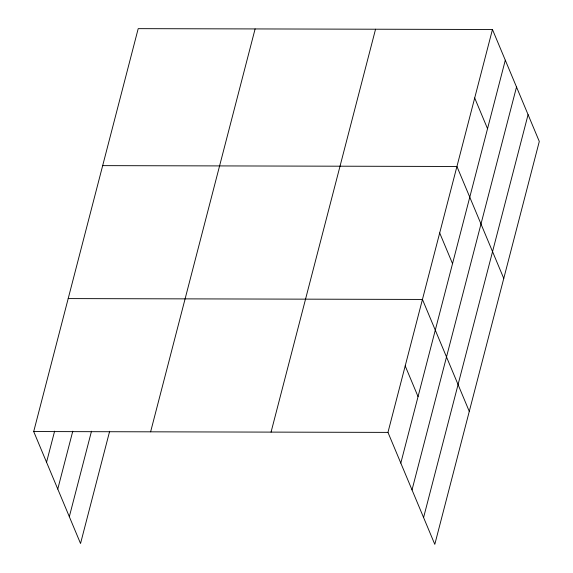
<?xml version="1.0" encoding="UTF-8"?>
<svg xmlns="http://www.w3.org/2000/svg" width="573" height="573" viewBox="0 0 573 573"><rect width="100%" height="100%" fill="white"/><g stroke="black" fill="none" stroke-linecap="round" stroke-linejoin="round"><path stroke-width="0.86" d="M109.651 431.268L80.542 543.505L33.707 431.548L138.2 28.65L492.458 29.495L539.293 141.452L434.8 544.35L387.964 432.386L492.458 29.495M46.549 462.246L54.614 431.168M57.766 489.063L72.771 431.218M69.326 516.688L91.494 431.218M150.613 431.82L255.107 28.929M271.058 432.114L375.551 29.216M400.806 463.091L505.3 60.194M412.023 489.908L516.517 87.01M423.583 517.534L528.077 114.636M102.674 165.633L456.932 166.478L503.767 278.442M68.194 298.59L422.444 299.435L469.28 411.393M33.707 431.548L387.964 432.386M474.695 97.983L487.537 128.689M439.692 232.953L452.534 263.659M405.204 365.911L418.046 396.609"/></g></svg>
